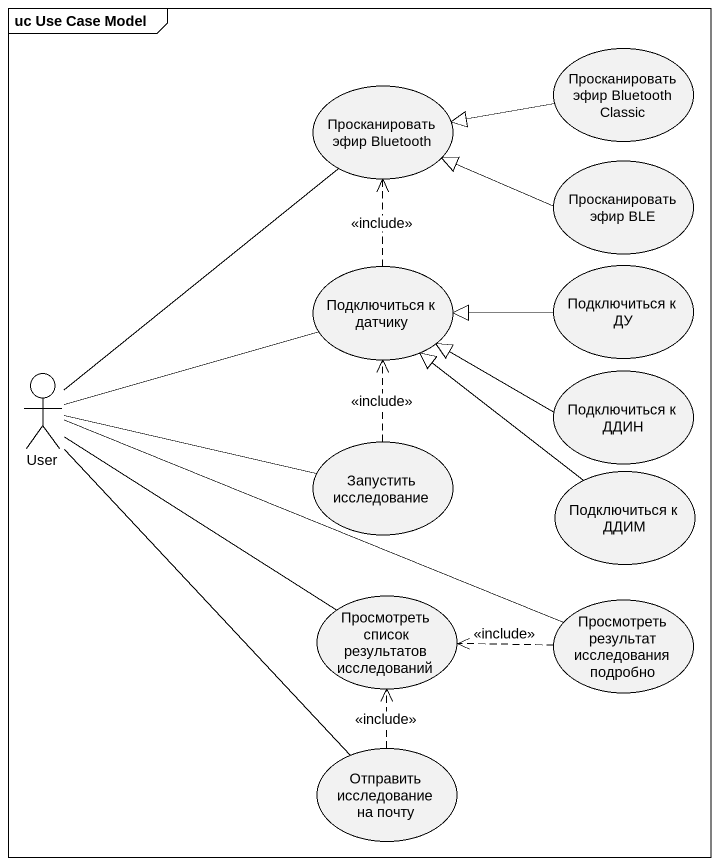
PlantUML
@startuml
mainframe uc Use Case Model
usecase "Просканировать эфир Bluetooth Classic" as Просканировать_эфир
usecase "Просканировать эфир Bluetooth" as Просканировать_эфир_2
usecase "Просканировать эфир BLE" as Просканировать_эфир_BLE
usecase "Подключиться к датчику" as Подключиться_к_датчику
usecase "Подключиться к ДУ" as Подключиться_к_ДУ
actor User
usecase "Подключиться к ДДИН" as Подключиться_к_ДДИН
usecase "Запустить исследование" as Запустить_исследование
usecase "Подключиться к ДДИМ" as Подключиться_к_ДДИМ
usecase "Просмотреть список результатов исследований" as Просмотреть_список
usecase "Просмотреть результат исследования подробно" as Просмотреть_результат
usecase "Отправить исследование на почту" as Отправить_исследование_на
Просканировать_эфир -left-|> Просканировать_эфир_2
Просканировать_эфир_BLE -left-|> Просканировать_эфир_2
Подключиться_к_датчику .up.> Просканировать_эфир_2 : <<include>>
Подключиться_к_ДУ -left-|> Подключиться_к_датчику
User -up- Просканировать_эфир_2
User -right- Подключиться_к_датчику
User -right- Запустить_исследование
User -- Просмотреть_список
User -right- Просмотреть_результат
User -- Отправить_исследование_на
Подключиться_к_ДДИН -left-|> Подключиться_к_датчику
Запустить_исследование .up.> Подключиться_к_датчику : <<include>>
Подключиться_к_ДДИМ -up-|> Подключиться_к_датчику
Просмотреть_результат .left.> Просмотреть_список : <<include>>
Отправить_исследование_на .up.> Просмотреть_список : <<include>>
@enduml
